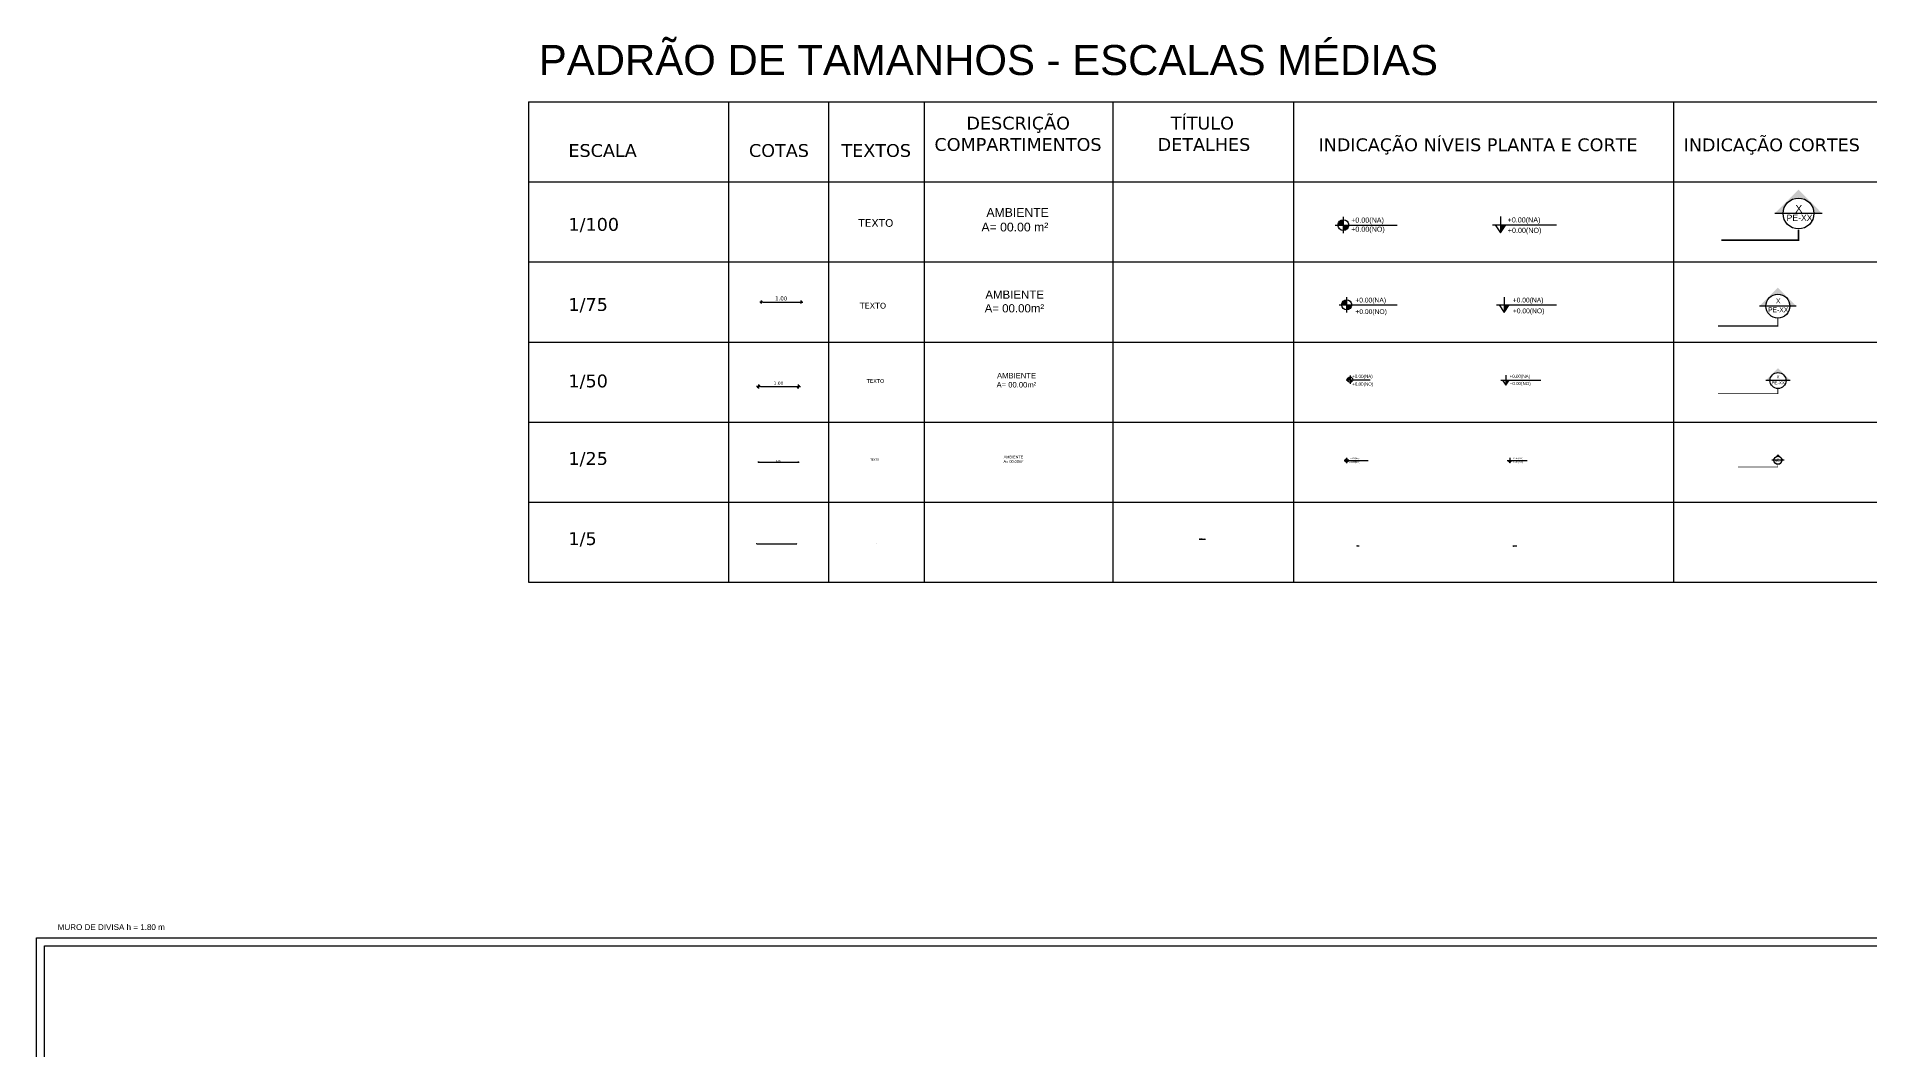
# Model space of a CAD drawing. Extents: x -192 to 167, y 237 to 369.
# Drawn here: x -62.75 to -16.95, y 344.18 to 369.46 of the extents above; entities that cross this region are included whole.
import ezdxf

# ---------------------------------------------------------------- set-up
doc = ezdxf.new("R2010")
doc.units = 0
doc.header["$LTSCALE"] = 0.1
doc.linetypes.add('DASHDOT', pattern=[25.4, 12.7, -6.35, 0, -6.35])
doc.linetypes.add('HIDDEN', pattern=[9.525, 6.35, -3.175])
doc.layers.get('0').update_dxf_attribs({"linetype": 'CONTINUOUS'})
doc.layers.get('DEFPOINTS').update_dxf_attribs({"linetype": 'CONTINUOUS'})
for name, color, linetype in [('A-MURO', 2, 'CONTINUOUS'), ('ARQ-CTA-1_025', 1, 'CONTINUOUS'), ('ARQ-CTA-1_050', 1, 'CONTINUOUS'), ('ARQ-HTC', 9, 'CONTINUOUS'), ('ARQ-SMB-1_025', 1, 'CONTINUOUS'), ('ARQ-SMB-1_050', 1, 'CONTINUOUS'), ('ARQ-SMB-1_075', 1, 'CONTINUOUS'), ('ARQ-SMB-1_100', 1, 'CONTINUOUS'), ('ARQ-TXT', 2, 'CONTINUOUS'), ('ARQ-TXT-1_025', 2, 'CONTINUOUS'), ('ARQ-TXT-1_050', 2, 'CONTINUOUS'), ('ARQ-TXT-1_075', 2, 'CONTINUOUS'), ('ARQ-TXT-1_100', 2, 'CONTINUOUS'), ('FARADAY', 6, 'HIDDEN')]:
    doc.layers.add(name, color=color, linetype=linetype)
doc.styles.add('ESC-50-A20', font='arial.ttf', dxfattribs={"height": 0.1})
doc.styles.add('FNDE Text Cota 0075', font='verdana.ttf', dxfattribs={"height": 0.1})
doc.styles.add('FNDE Texto Cota 0005', font='verdana.ttf', dxfattribs={"height": 0.008})
doc.styles.add('FNDE Texto Cota 0025', font='verdana.ttf', dxfattribs={"height": 0.04})
doc.styles.add('FNDE Texto Cota 0050', font='verdana.ttf', dxfattribs={"height": 0.08})
doc.dimstyles.new('FNDE 1-0005', dxfattribs={"dimscale": 2.5, "dimtxt": 0.008, "dimasz": 0.0025, "dimexe": 0.15, "dimexo": 0.15, "dimgap": 0.0025, "dimtad": 1, "dimzin": 4, "dimdsep": 46, "dimtxsty": 'FNDE Texto Cota 0005', "dimblk": 'tic', "dimcen": 0.15, "dimdle": 0.15, "dimse1": 1, "dimse2": 1, "dimclrd": 251, "dimclre": 251, "dimclrt": 256, "dimaunit": 1, "dimadec": 3, "dimazin": 0, "dimtfac": 1, "dimtix": 1, "dimtmove": 2, "dimatfit": 3, "dimldrblk": 'tic', "dimfxl": 0.15, "dimtvp": 1, "dimtolj": 1, "dimtzin": 0, "dimarcsym": 0})
doc.dimstyles.new('FNDE 1-0025', dxfattribs={"dimscale": 5, "dimtxt": 0.04, "dimasz": 0.0035, "dimexe": 0.15, "dimexo": 0.15, "dimgap": 0.0025, "dimtad": 1, "dimzin": 1, "dimdsep": 46, "dimtxsty": 'FNDE Texto Cota 0025', "dimblk": 'tic', "dimcen": 0.015, "dimdle": 0.15, "dimse1": 1, "dimse2": 1, "dimclrd": 251, "dimclre": 251, "dimclrt": 256, "dimaunit": 1, "dimadec": 3, "dimazin": 0, "dimtfac": 1, "dimtix": 1, "dimtmove": 2, "dimatfit": 3, "dimfxl": 0.15, "dimtvp": 1, "dimtolj": 1, "dimtzin": 0, "dimarcsym": 0})
doc.dimstyles.new('FNDE 1-0050', dxfattribs={"dimscale": 5, "dimtxt": 0.08, "dimasz": 0.01, "dimexe": 0.15, "dimexo": 0.15, "dimgap": 0.01, "dimtad": 1, "dimzin": 1, "dimdsep": 46, "dimtxsty": 'FNDE Texto Cota 0050', "dimblk": 'tic', "dimcen": 0.015, "dimdle": 0.15, "dimse1": 1, "dimse2": 1, "dimclrd": 251, "dimclre": 251, "dimclrt": 256, "dimaunit": 1, "dimadec": 3, "dimazin": 0, "dimtfac": 1, "dimtix": 1, "dimtmove": 2, "dimatfit": 3, "dimfxl": 0.15, "dimtvp": 1, "dimtolj": 1, "dimtzin": 0, "dimarcsym": 0})
doc.dimstyles.new('FNDE 1-075', dxfattribs={"dimscale": 2.5, "dimtxt": 0.1, "dimasz": 0.015, "dimexe": 0.15, "dimexo": 0.15, "dimgap": 0.015, "dimtad": 1, "dimzin": 4, "dimdsep": 46, "dimtxsty": 'FNDE Text Cota 0075', "dimblk": 'tic', "dimcen": 0.025, "dimdle": 0.15, "dimse1": 1, "dimse2": 1, "dimclrd": 251, "dimclre": 251, "dimclrt": 256, "dimaunit": 1, "dimadec": 3, "dimazin": 0, "dimtfac": 1, "dimtix": 1, "dimtmove": 2, "dimatfit": 3, "dimldrblk": 'DOTSMALL', "dimfxl": 0.15, "dimtvp": 1, "dimtolj": 1, "dimtzin": 0, "dimarcsym": 0})

# ---------------------------------------------------------------- blocks, each defined once
blk = doc.blocks.new('FNDE-Nível Corte-1_050')
blk.add_hatch(color=251).paths.add_polyline_path([(140.657, -0.187), (140.741, -0.187), (140.657, -0.313)])
at = {"color": 251}
for p, q in [((140.531, -0.187), (141.531, -0.187)), ((140.657, -0.061), (140.657, -0.313))]:
    blk.add_line(p, q, dxfattribs=at)
blk.add_lwpolyline([(140.573, -0.187), (140.657, -0.313), (140.741, -0.187)], dxfattribs=at)
blk = doc.blocks.new('FNDE-Nível Planta-1_100')
at = {"linetype": 'Continuous', "ltscale": 0.5}
h = blk.add_hatch(color=1, dxfattribs=at)
h.paths.add_polyline_path([(135.657, 7.813), (135.657, 7.981, 0.414214), (135.489, 7.813)])
h.paths.add_polyline_path([(135.657, 7.813), (135.657, 7.645, 0.414214), (135.825, 7.813)])
at = {"color": 1}
for p, q in [((135.657, 8.065), (135.657, 7.561)), ((135.405, 7.813), (135.825, 7.813)), ((135.825, 7.813), (137.338, 7.813))]:
    blk.add_line(p, q, dxfattribs=at)
blk.add_circle((135.657, 7.813), 0.168, dxfattribs=at)
blk = doc.blocks.new('FNDE-Ind Corte-1_100')
blk.add_hatch(color=251).paths.add_polyline_path([(241.999, -2.386), (242.214, -2.386, -1), (243.014, -2.386), (243.229, -2.386), (242.614, -1.77)])
at = {"color": 251, "linetype": 'Continuous'}
blk.add_line((243.229, -2.386), (241.999, -2.386), dxfattribs=at)
blk.add_circle((242.614, -2.386), 0.4, dxfattribs=at)
blk = doc.blocks.new('tic')
at = {"color": 251}
for p, q in [((-1, 0), (1, 0)), ((0, -1), (0, 1))]:
    blk.add_line(p, q, dxfattribs=at)
blk.add_line((-0.6, -0.6), (0.6, 0.6))
blk = doc.blocks.new('*D102')
at = {"layer": 'ARQ-CTA-1_025', "color": 251, "lineweight": -2, "transparency": 16777216}
blk.add_line((-44.691, 358.839), (-43.726, 358.839), dxfattribs=at)
at = {"layer": 'DEFPOINTS', "color": 0, "transparency": 16777216}
for p in [(-43.709, 358.839), (-44.709, 357.839), (-43.709, 357.839)]:
    blk.add_point(p, dxfattribs=at)
at = {"layer": 'ARQ-CTA-1_025', "color": 251, "lineweight": -2, "transparency": 16777216, "xscale": 0.0175, "yscale": 0.0175, "zscale": 0.0175, "rotation": 180}
blk.add_blockref('tic', (-44.709, 358.839), dxfattribs=at)
at = {"layer": 'ARQ-CTA-1_025', "color": 251, "lineweight": -2, "transparency": 16777216, "xscale": 0.0175, "yscale": 0.0175, "zscale": 0.0175}
blk.add_blockref('tic', (-43.709, 358.839), dxfattribs=at)
at = {"layer": 'ARQ-CTA-1_025', "transparency": 16777216, "insert": (-44.209, 358.873), "char_height": 0.04, "attachment_point": 5, "style": 'FNDE Texto Cota 0025'}
blk.add_mtext('\\A1;1.00', dxfattribs=at)
blk = doc.blocks.new('FNDE-Nível Planta-1_025')
at = {"linetype": 'Continuous', "ltscale": 0.5}
h = blk.add_hatch(color=251, dxfattribs=at)
h.paths.add_polyline_path([(135.657, 3.813), (135.657, 3.855, 0.414214), (135.615, 3.813)])
h.paths.add_polyline_path([(135.657, 3.813), (135.657, 3.771, 0.414214), (135.699, 3.813)])
at = {"color": 251}
for p, q in [((135.594, 3.813), (135.699, 3.813)), ((135.657, 3.876), (135.657, 3.75)), ((135.699, 3.813), (136.199, 3.813))]:
    blk.add_line(p, q, dxfattribs=at)
blk.add_circle((135.657, 3.813), 0.042, dxfattribs=at)
blk = doc.blocks.new('FNDE-Nível Planta-1_050')
at = {"linetype": 'Continuous', "ltscale": 0.5}
h = blk.add_hatch(color=251, dxfattribs=at)
h.paths.add_polyline_path([(135.698, 5.827), (135.698, 5.894, 0.414214), (135.631, 5.827)])
h.paths.add_polyline_path([(135.698, 5.827), (135.698, 5.76, 0.414214), (135.766, 5.827)])
at = {"color": 251}
for p, q in [((135.598, 5.827), (135.766, 5.827)), ((135.698, 5.928), (135.698, 5.726)), ((135.766, 5.827), (136.198, 5.827))]:
    blk.add_line(p, q, dxfattribs=at)
blk.add_circle((135.698, 5.827), 0.0672, dxfattribs=at)
blk = doc.blocks.new('FNDE-Nível Corte-1_100')
blk.add_hatch(color=251).paths.add_polyline_path([(140.657, 1.813), (140.825, 1.813), (140.657, 1.561)])
at = {"color": 251}
for p, q in [((140.405, 1.813), (142.405, 1.813)), ((140.657, 2.065), (140.657, 1.561))]:
    blk.add_line(p, q, dxfattribs=at)
blk.add_lwpolyline([(140.489, 1.813), (140.657, 1.561), (140.825, 1.813)], dxfattribs=at)
blk = doc.blocks.new('FNDE-Nível Corte-1_025')
blk.add_hatch(color=251).paths.add_polyline_path([(140.657, -2.479), (140.699, -2.479), (140.657, -2.542)])
at = {"color": 251}
for p, q in [((140.594, -2.479), (141.094, -2.479)), ((140.657, -2.416), (140.657, -2.542))]:
    blk.add_line(p, q, dxfattribs=at)
blk.add_lwpolyline([(140.615, -2.479), (140.657, -2.542), (140.699, -2.479)], dxfattribs=at)
blk = doc.blocks.new('FNDE-Ind Corte-1_025')
blk.add_hatch(color=251).paths.add_polyline_path([(242.46, -6.253), (242.514, -6.253, -1), (242.714, -6.253), (242.768, -6.253), (242.614, -6.099)])
at = {"color": 251, "linetype": 'Continuous'}
blk.add_line((242.768, -6.253), (242.46, -6.253), dxfattribs=at)
blk.add_circle((242.614, -6.253), 0.1, dxfattribs=at)
blk = doc.blocks.new('FNDE-Ind Corte-1_050')
blk.add_hatch(color=251).paths.add_polyline_path([(242.306, -4.253), (242.414, -4.253, -1), (242.814, -4.253), (242.922, -4.253), (242.614, -3.945)])
at = {"color": 251, "linetype": 'Continuous'}
blk.add_line((242.922, -4.253), (242.306, -4.253), dxfattribs=at)
blk.add_circle((242.614, -4.253), 0.2, dxfattribs=at)
blk = doc.blocks.new('*D103')
at = {"layer": 'ARQ-CTA-1_050', "color": 251, "lineweight": -2, "transparency": 16777216}
blk.add_line((-44.659, 360.726), (-43.759, 360.726), dxfattribs=at)
at = {"layer": 'DEFPOINTS', "color": 0, "transparency": 16777216}
for p in [(-44.709, 361.271), (-43.709, 361.271), (-43.709, 360.726)]:
    blk.add_point(p, dxfattribs=at)
at = {"layer": 'ARQ-CTA-1_050', "color": 251, "lineweight": -2, "transparency": 16777216, "xscale": 0.05, "yscale": 0.05, "zscale": 0.05, "rotation": 180}
blk.add_blockref('tic', (-44.709, 360.726), dxfattribs=at)
at = {"layer": 'ARQ-CTA-1_050', "color": 251, "lineweight": -2, "transparency": 16777216, "xscale": 0.05, "yscale": 0.05, "zscale": 0.05}
blk.add_blockref('tic', (-43.709, 360.726), dxfattribs=at)
at = {"layer": 'ARQ-CTA-1_050', "transparency": 16777216, "insert": (-44.209, 360.81), "char_height": 0.08, "attachment_point": 5, "style": 'FNDE Texto Cota 0050'}
blk.add_mtext('\\A1;1.00', dxfattribs=at)
blk = doc.blocks.new('*D104')
at = {"layer": 'ARQ-HTC', "color": 251, "linetype": 'Continuous', "lineweight": -2, "transparency": 16777216}
blk.add_line((-44.604, 362.837), (-43.679, 362.837), dxfattribs=at)
at = {"layer": 'DEFPOINTS', "color": 0, "linetype": 'Continuous', "transparency": 16777216}
for p in [(-44.642, 362.961), (-43.642, 362.961), (-43.642, 362.837)]:
    blk.add_point(p, dxfattribs=at)
at = {"layer": 'ARQ-HTC', "color": 251, "linetype": 'Continuous', "lineweight": -2, "transparency": 16777216, "xscale": 0.0375, "yscale": 0.0375, "zscale": 0.0375, "rotation": 180}
blk.add_blockref('tic', (-44.642, 362.837), dxfattribs=at)
at = {"layer": 'ARQ-HTC', "color": 251, "linetype": 'Continuous', "lineweight": -2, "transparency": 16777216, "xscale": 0.0375, "yscale": 0.0375, "zscale": 0.0375}
blk.add_blockref('tic', (-43.642, 362.837), dxfattribs=at)
at = {"layer": 'ARQ-HTC', "linetype": 'Continuous', "transparency": 16777216, "insert": (-44.142, 362.926), "char_height": 0.1, "attachment_point": 5, "style": 'FNDE Text Cota 0075'}
blk.add_mtext('\\A1;1.00', dxfattribs=at)
blk = doc.blocks.new('_DOTSMALL')
at = {"color": 0, "linetype": 'ByBlock', "const_width": 0.5}
blk.add_lwpolyline([(-0.0625, 0, 1), (0.0625, 0, 1)], format="xyb", close=True, dxfattribs=at)
blk = doc.blocks.new('*D105')
at = {"layer": 'ARQ-HTC', "color": 251, "linetype": 'Continuous', "lineweight": -2, "transparency": 16777216}
blk.add_line((-44.748, 356.803), (-43.761, 356.803), dxfattribs=at)
at = {"layer": 'DEFPOINTS', "color": 0, "linetype": 'Continuous', "transparency": 16777216}
for p in [(-44.755, 356.881), (-43.755, 356.899), (-43.755, 356.803)]:
    blk.add_point(p, dxfattribs=at)
at = {"layer": 'ARQ-HTC', "color": 251, "linetype": 'Continuous', "lineweight": -2, "transparency": 16777216, "xscale": 0.00625, "yscale": 0.00625, "zscale": 0.00625, "rotation": 180}
blk.add_blockref('tic', (-44.755, 356.803), dxfattribs=at)
at = {"layer": 'ARQ-HTC', "color": 251, "linetype": 'Continuous', "lineweight": -2, "transparency": 16777216, "xscale": 0.00625, "yscale": 0.00625, "zscale": 0.00625}
blk.add_blockref('tic', (-43.755, 356.803), dxfattribs=at)
at = {"layer": 'ARQ-HTC', "linetype": 'Continuous', "transparency": 16777216, "insert": (-44.255, 356.814), "char_height": 0.008, "attachment_point": 5, "style": 'FNDE Texto Cota 0005'}
blk.add_mtext('\\A1;1.00', dxfattribs=at)
blk = doc.blocks.new('6 SALAS')
at = {"layer": 'A-MURO', "color": 251}
for p, q in [((0, -50), (0, 0)), ((0, 0), (80, 0)), ((0.2, -50), (0.2, -0.2)), ((0.2, -0.2), (79.765, -0.2))]:
    blk.add_line(p, q, dxfattribs=at)
at = {"layer": 'ARQ-TXT-1_075', "color": 251, "style": 'ESC-50-A20'}
blk.add_text('MURO DE DIVISA h = 1.80 m', height=0.144, dxfattribs=at).set_placement((0.526, 0.192))

msp = doc.modelspace()

# ---------------------------------------------------------------- linework, layer by layer
at = {"color": 251}
for p, q in [((-50.459, 367.839), (-1.586, 367.839)), ((-50.459, 367.839), (-50.459, 355.839)), ((-45.459, 367.839), (-45.459, 355.839)), ((-42.959, 367.839), (-42.959, 355.839)), ((-40.568, 367.839), (-40.568, 355.839)), ((-35.854, 367.839), (-35.854, 355.839)), ((-31.337, 367.839), (-31.337, 355.839)), ((-21.844, 367.839), (-21.844, 355.839)), ((-50.459, 365.839), (-1.586, 365.839)), ((-50.459, 365.839), (-1.586, 365.839)), ((-50.459, 363.839), (-1.586, 363.839)), ((-50.459, 361.839), (-1.586, 361.839)), ((-50.459, 359.839), (-1.586, 359.839)), ((-50.459, 357.839), (-1.586, 357.839)), ((-50.459, 355.839), (-1.586, 355.839))]:
    msp.add_line(p, q, dxfattribs=at)
at = {"layer": 'ARQ-HTC', "color": 5, "linetype": 'Continuous'}
msp.add_line((-33.695, 356.917), (-33.539, 356.917), dxfattribs=at)
at = {"layer": 'ARQ-SMB-1_025', "color": 251, "linetype": 'DASHDOT', "ltscale": 0.15}
msp.add_lwpolyline([(-19.234, 358.787, 0.01, 0.01, 0), (-19.234, 358.719, 0.01, 0.01, 0), (-20.234, 358.719, 0, 0, 0)], format="xyseb", dxfattribs=at)
at = {"layer": 'ARQ-SMB-1_050', "color": 251, "linetype": 'DASHDOT', "ltscale": 0.3}
msp.add_lwpolyline([(-19.234, 360.687, 0.02, 0.02, 0), (-19.234, 360.551, 0.02, 0.02, 0), (-20.734, 360.551, 0, 0, 0)], format="xyseb", dxfattribs=at)
at = {"layer": 'ARQ-SMB-1_100', "color": 251, "linetype": 'DASHDOT', "ltscale": 0.1}
msp.add_lwpolyline([(-18.719, 364.644, 0.0385, 0.0385, 0), (-18.719, 364.383, 0.0385, 0.0385, 0), (-20.644, 364.383, 0, 0, 0)], format="xyseb", dxfattribs=at)
at = {"layer": 'ARQ-SMB-1_100', "color": 251, "linetype": 'DASHDOT', "ltscale": 0.6}
msp.add_lwpolyline([(-19.234, 362.442, 0.03, 0.03, 0), (-19.234, 362.239, 0.03, 0.03, 0), (-20.734, 362.239, 0, 0, 0)], format="xyseb", dxfattribs=at)

# ---------------------------------------------------------------- block references
at = {"layer": 'ARQ-SMB-1_025'}
for name, p in [('FNDE-Nível Planta-1_025', (-165.67, 355.068)), ('FNDE-Nível Corte-1_025', (-166.591, 361.361)), ('FNDE-Ind Corte-1_025', (-261.846, 365.138))]:
    msp.add_blockref(name, p, dxfattribs=at)
at = {"layer": 'ARQ-SMB-1_050'}
for name, p in [('FNDE-Nível Planta-1_050', (-165.623, 355.071)), ('FNDE-Nível Corte-1_050', (-166.689, 361.071)), ('FNDE-Ind Corte-1_050', (-261.845, 365.13))]:
    msp.add_blockref(name, p, dxfattribs=at)
at = {"layer": 'ARQ-SMB-1_050', "xscale": 0.1, "yscale": 0.1, "zscale": 0.1}
for name, p in [('FNDE-Nível Planta-1_050', (-43.316, 356.166)), ('FNDE-Nível Corte-1_050', (-39.907, 356.766))]:
    msp.add_blockref(name, p, dxfattribs=at)
at = {"layer": 'ARQ-SMB-1_100'}
for name, p, xscale, yscale, zscale in [('FNDE-Ind Corte-1_100', (-252.243, 367.344), 0.9625343025600117, 0.9625343025600117, 0.9625343025600117), ('FNDE-Nível Planta-1_100', (-138.62, 358.509), 0.8, 0.8, 0.8), ('FNDE-Nível Corte-1_100', (-138.689, 363.317), 0.8, 0.8, 0.8), ('FNDE-Ind Corte-1_100', (-201.195, 364.524), 0.75, 0.75, 0.75), ('FNDE-Nível Planta-1_100', (-131.753, 356.908), 0.75, 0.75, 0.75), ('FNDE-Nível Corte-1_100', (-131.569, 361.408), 0.75, 0.75, 0.75)]:
    msp.add_blockref(name, p, dxfattribs=dict(at, xscale=xscale, yscale=yscale, zscale=zscale))
at = {"layer": 'FARADAY', "color": 6, "linetype": 'ByBlock'}
msp.add_blockref('6 SALAS', (-62.748, 346.966), dxfattribs=at)

# ---------------------------------------------------------------- texts
at = {"layer": 'ARQ-SMB-1_025', "style": 'ESC-50-A20'}
for tag, p, s in [('+0.00(NA)', (-29.95, 358.915), 'NA'), ('+0.00(NO)', (-29.949, 358.819), 'NO'), ('+0.00(NA)', (-25.871, 358.915), 'NA'), ('+0.00(NO)', (-25.871, 358.825), 'NO')]:
    msp.add_attdef(tag, p, s, height=0.04, dxfattribs=at)
at = {"layer": 'ARQ-SMB-1_050', "style": 'ESC-50-A20'}
for tag, p, s, height in [('+0.00(NA)', (-29.872, 360.943), 'NA', 0.08), ('+0.00(NA)', (-25.938, 360.943), 'NA', 0.08), ('+0.00(NO)', (-29.871, 360.751), 'NO', 0.08), ('+0.00(NO)', (-25.936, 360.763), 'NO', 0.08), ('+0.00(NA)', (-29.741, 356.753), 'NA', 0.008), ('+0.00(NO)', (-29.741, 356.734), 'NO', 0.008), ('+0.00(NA)', (-25.832, 356.753), 'NA', 0.008), ('+0.00(NO)', (-25.832, 356.735), 'NO', 0.008)]:
    msp.add_attdef(tag, p, s, height=height, dxfattribs=at)
at = {"layer": 'ARQ-SMB-1_075', "style": 'ESC-50-A20'}
for tag, p, s in [('+0.00(NA)', (-29.794, 362.826), 'NA'), ('+0.00(NA)', (-25.86, 362.826), 'NA'), ('+0.00(NO)', (-29.792, 362.539), 'NO'), ('+0.00(NO)', (-25.857, 362.556), 'NO')]:
    msp.add_attdef(tag, p, s, height=0.12, dxfattribs=at)
at = {"layer": 'ARQ-SMB-1_100', "style": 'ESC-50-A20'}
for tag, p, s in [('+0.00(NA)', (-29.898, 364.819), 'NA'), ('+0.00(NO)', (-29.898, 364.592), 'NA'), ('+0.00(NA)', (-25.987, 364.824), 'NA'), ('+0.00(NO)', (-25.983, 364.564), 'NO')]:
    msp.add_attdef(tag, p, s, height=0.128, dxfattribs=at)
at = {"layer": 'ARQ-TXT', "attachment_point": 1, "style": 'ESC-50-A20'}
for s, width, gutter_width, insert, char_height in [('PADRÃO DE TAMANHOS - ESCALAS MÉDIAS', 23.10605, 12.5, (-50.199, 369.256), 0.75), ('\\pi1.0553;{\\fVerdana|b0|i0|c0|p34;DESCRIÇÃO \\P\\pi0.25715;COMPARTIMENTOS}', 4.7147, 0.5, (-40.568, 367.465), 0.32), ('\\pi1.4497;{\\fVerdana|b0|i0|c0|p34;TÍTULO\\P\\pi1.1201;DETALHES}', 4.51623, 0.5, (-35.854, 367.465), 0.32), ('\\pi0.6234;{\\fVerdana|b0|i0|c0|p34;INDICAÇÃO NÍVEIS PLANTA E CORTE}', 9.49351, 0.5, (-31.337, 366.924), 0.32), ('{\\fVerdana|b0|i0|c0|p34;INDICAÇÃO CORTES}', 16.94727, 0.5, (-21.59, 366.922), 0.32), ('{\\fVerdana|b0|i0|c0|p34;ESCALA}', 4, 0.5, (-49.459, 366.781), 0.32), ('\\pi0.51168;{\\fVerdana|b0|i0|c0|p34;COTAS}', 2.5, 0.5, (-45.459, 366.781), 0.32), ('\\pi0.32317;{\\fVerdana|b0|i0|c0|p34;TEXTOS}', 2.39053, 0.5, (-42.959, 366.781), 0.32), ('{\\fVerdana|b0|i0|c0|p34;1/100}', 8.52818, 0.5, (-49.459, 364.936), 0.32), ('{\\fVerdana|b0|i0|c0|p34;1/75}', 8.52818, 0.5, (-49.459, 362.936), 0.32), ('{\\fVerdana|b0|i0|c0|p34;1/50}', 8.52818, 0.5, (-49.459, 361.027), 0.32), ('{\\fVerdana|b0|i0|c0|p34;1/25}', 8.52818, 0.5, (-49.459, 359.091), 0.32), ('{\\fVerdana|b0|i0|c0|p34;1/5}', 8.52818, 0.5, (-49.459, 357.091), 0.32)]:
    msp.add_mtext_dynamic_manual_height_columns(s, width=width, gutter_width=gutter_width, heights=[0], dxfattribs=dict(at, insert=insert, char_height=char_height))
at = {"layer": 'ARQ-TXT-1_025', "char_height": 0.04, "width": 2.13204, "attachment_point": 1, "style": 'ESC-50-A20'}
for s, insert in [('PE-XX', (-19.314, 358.874)), ('X', (-19.25, 358.948))]:
    msp.add_mtext(s, dxfattribs=dict(at, insert=insert))
at = {"layer": 'ARQ-TXT-1_025', "color": 3, "insert": (-33.773, 356.901), "char_height": 0.012, "width": 0.23272, "attachment_point": 7, "style": 'ESC-50-A20'}
msp.add_mtext('\\pi0.079352;DETALHE 2 - VISTA\\P\\pi0.1406;{\\C256;ESCALA 1/5}', dxfattribs=at)
at = {"layer": 'ARQ-TXT-1_050', "attachment_point": 1, "style": 'ESC-50-A20'}
for s, width, insert, char_height in [('\\pi1.0649;AMBIENTE     \\P\\pi0.94075;A= 00.00 m²', 3.27851, (-40.078, 365.183), 0.21845), ('\\pi0.47118;AMBIENTE       \\P\\pi0.45365;A= 00.00m²', 2.38952, (-39.51, 363.125), 0.2048), ('\\pi0.71237;AMBIENTE       \\P\\pi0.70069;A= 00.00m²', 2.38952, (-39.46, 361.068), 0.13653), ('\\pi0.95357;AMBIENTE       \\P\\pi0.94772;A= 00.00m²', 2.38952, (-39.534, 359.004), 0.06827)]:
    msp.add_mtext_dynamic_manual_height_columns(s, width=width, gutter_width=1, heights=[0], dxfattribs=dict(at, insert=insert, char_height=char_height))
at = {"layer": 'ARQ-TXT-1_050', "char_height": 0.08, "width": 4.26409, "attachment_point": 1, "style": 'ESC-50-A20'}
for s, insert in [('X', (-19.266, 361.009)), ('PE-XX', (-19.394, 360.861))]:
    msp.add_mtext(s, dxfattribs=dict(at, insert=insert))
at = {"layer": 'ARQ-TXT-1_075', "attachment_point": 1, "style": 'ESC-50-A20'}
for width, insert, char_height in [(1.64607, (-42.214, 364.908), 0.192), (1.60806, (-42.176, 362.818), 0.144), (1.43813, (-42.006, 360.914), 0.096), (1.34738, (-41.916, 358.926), 0.048), (1.23336, (-41.802, 356.802), 0.0096)]:
    msp.add_mtext_dynamic_manual_height_columns('{\\fVerdana|b0|i0|c0|p34;TEXTO}', width=width, gutter_width=0.5, heights=[0], dxfattribs=dict(at, insert=insert, char_height=char_height))
at = {"layer": 'ARQ-TXT-1_100', "attachment_point": 1, "style": 'ESC-50-A20'}
for s, insert, char_height, width in [('X', (-18.8, 365.264), 0.193, 8.20866), ('PE-XX', (-19.015, 365.017), 0.154, 6.56693), ('X', (-19.281, 362.926), 0.12, 6.39613), ('PE-XX', (-19.478, 362.704), 0.12, 6.39613)]:
    msp.add_mtext(s, dxfattribs=dict(at, insert=insert, char_height=char_height, width=width))

# ---------------------------------------------------------------- dimensions: what is measured, and where the dimension line sits
at = {"layer": 'ARQ-CTA-1_025'}
dim = msp.add_linear_dim(base=(-43.709, 358.839), p1=(-44.709, 357.839), p2=(-43.709, 357.839), dimstyle='FNDE 1-0025', dxfattribs=at)
dim.commit()
dim.dimension.update_dxf_attribs({"geometry": '*D102', "text_midpoint": (-44.209, 358.873)})
at = {"layer": 'ARQ-CTA-1_050'}
dim = msp.add_linear_dim(base=(-43.709, 360.726), p1=(-44.709, 361.271), p2=(-43.709, 361.271), dimstyle='FNDE 1-0050', override={"dimtad": 0}, dxfattribs=at)
dim.commit()
dim.dimension.update_dxf_attribs({"geometry": '*D103', "text_midpoint": (-44.209, 360.81)})
at = {"layer": 'ARQ-HTC', "linetype": 'Continuous'}
for base, p1, p2, dimstyle, picture, middle in [((-43.642, 362.837), (-44.642, 362.961), (-43.642, 362.961), 'FNDE 1-075', '*D104', (-44.142, 362.926)), ((-43.755, 356.803), (-44.755, 356.881), (-43.755, 356.899), 'FNDE 1-0005', '*D105', (-44.255, 356.814))]:
    dim = msp.add_linear_dim(base=base, p1=p1, p2=p2, dimstyle=dimstyle, dxfattribs=at)
    dim.commit()
    dim.dimension.update_dxf_attribs({"geometry": picture, "text_midpoint": middle})

doc.saveas('drawing.dxf')
